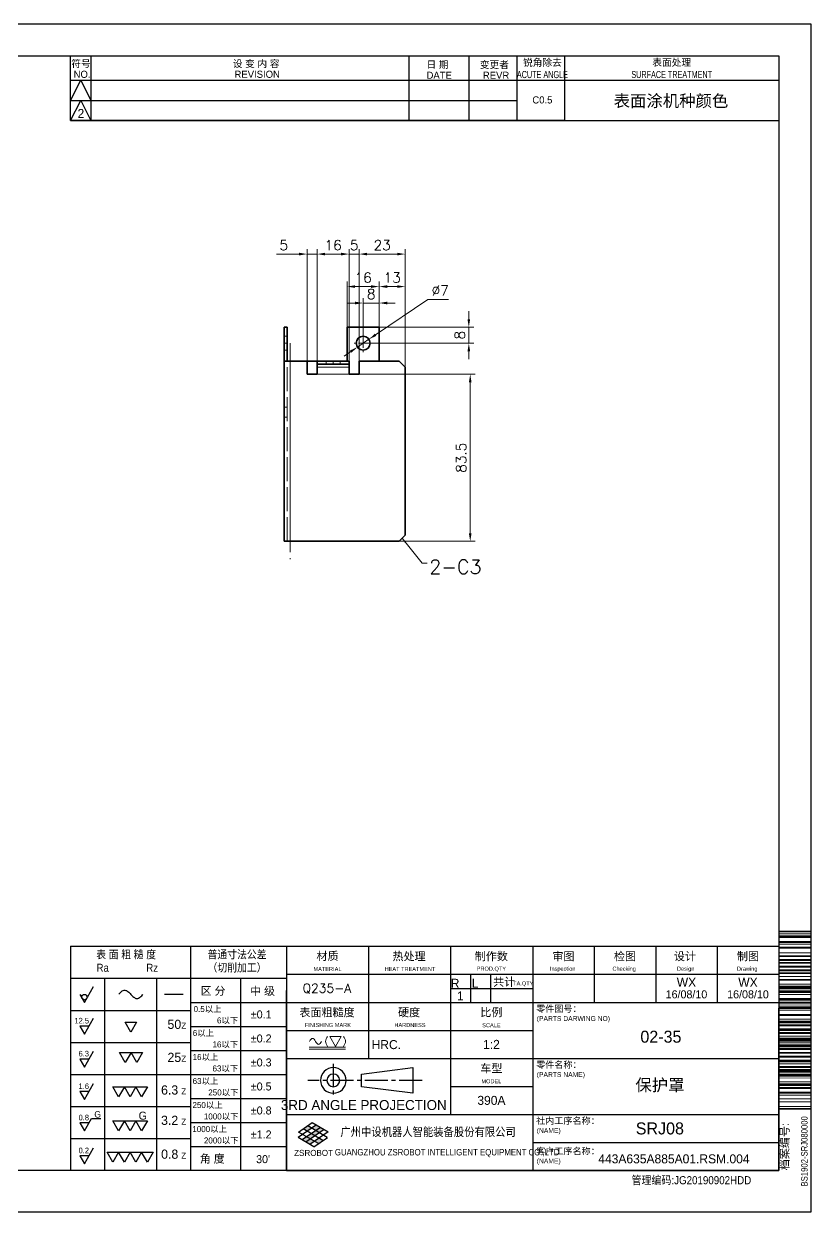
# Model space of a CAD drawing. Extents: x 337 to 133961, y -16604 to 10647.
# Drawn here: x 59377 to 59771, y 3892 to 4486 of the extents above; entities that cross this region are included whole.
import ezdxf
from ezdxf.enums import TextEntityAlignment as Align

# ---------------------------------------------------------------- set-up
doc = ezdxf.new("R2010")
doc.units = 0
for name, pattern in [('CENTER2', [28.575, 19.05, -3.175, 3.175, -3.175]), ('DASHDOT', [18.5, 12, -3, 0.5, -3]), ('DASHED', [15, 12, -3]), ('HIDDEN2', [4.7625, 3.175, -1.5875])]:
    doc.linetypes.add(name, pattern=pattern)
doc.layers.get('0').update_dxf_attribs({"linetype": 'CONTINUOUS'})
doc.layers.get('Defpoints').update_dxf_attribs({"linetype": 'CONTINUOUS'})
for name, color, linetype in [('\\M+1907D\\M+19867', 7, 'CONTINUOUS'), ('A3', 7, 'CONTINUOUS'), ('MARK', 7, 'CONTINUOUS')]:
    doc.layers.add(name, color=color, linetype=linetype)
for name, color, linetype, lineweight in [('DIM', 71, 'CONTINUOUS', 13), ('中心线', 2, 'CENTER2', 13), ('尺寸线', 3, 'CONTINUOUS', 13), ('文字', 3, 'CONTINUOUS', 15), ('虚线', 1, 'HIDDEN2', 13)]:
    doc.layers.add(name, color=color, linetype=linetype, lineweight=lineweight)
doc.styles.add('CH-1', font='FSGB2312.ttf', dxfattribs={"height": 3})
doc.styles.add('MX_NOTE_STANDARD', font='txt.shx', dxfattribs={"bigfont": 'extfont.shx'})
doc.styles.get("Standard").update_dxf_attribs({"font": 'txt.shx', "bigfont": 'bigfont.shx'})
doc.dimstyles.new('副本1', dxfattribs={"dimtxt": 3.5, "dimasz": 2.5, "dimexe": 1.25, "dimexo": 0, "dimgap": 1, "dimtad": 1, "dimdsep": 46, "dimtxsty": 'Standard', "dimcen": 0, "dimclrd": 3, "dimclre": 3, "dimclrt": 1, "dimadec": 1, "dimazin": 2, "dimtfac": 1, "dimtmove": 0, "dimatfit": 3, "dimfxl": 0, "dimtolj": 1, "dimlwd": -1, "dimlwe": -1, "dimarcsym": 0})
doc.dimstyles.new('副本2$0', dxfattribs={"dimscale": 2, "dimtxt": 2.5, "dimasz": 2, "dimexe": 1.25, "dimexo": 0, "dimgap": 1, "dimtad": 1, "dimdsep": 46, "dimtxsty": 'Standard', "dimcen": 0, "dimclrd": 3, "dimclre": 3, "dimclrt": 1, "dimadec": 1, "dimazin": 2, "dimtfac": 1, "dimtmove": 0, "dimatfit": 3, "dimfxl": 0, "dimtolj": 1, "dimlwd": -1, "dimlwe": -1, "dimarcsym": 0})
doc.dimstyles.new('副本2$3', dxfattribs={"dimscale": 2, "dimtxt": 2.5, "dimasz": 2, "dimexe": 1.25, "dimexo": 0, "dimgap": 1, "dimtad": 1, "dimtoh": 1, "dimdsep": 46, "dimtxsty": 'Standard', "dimcen": 0, "dimclrd": 3, "dimclre": 3, "dimclrt": 1, "dimadec": 1, "dimazin": 2, "dimtfac": 1, "dimtmove": 0, "dimatfit": 3, "dimfxl": 0, "dimtolj": 1, "dimlwd": -1, "dimlwe": -1, "dimarcsym": 0})

# ---------------------------------------------------------------- blocks, each defined once
blk = doc.blocks.new('A$C32AF00EF')
for p, q in [((0, 0), (2.89, 5)), ((-1.44, 2.5), (0, 0))]:
    blk.add_line(p, q)
blk.add_circle((0, 1.67), 0.833)
blk = doc.blocks.new('A$C553B2148')
for p, q in [((1.44, 0), (-1.44, 0)), ((-1.44, 0), (0, -2.5)), ((0, -2.5), (2.89, 2.5))]:
    blk.add_line(p, q)
at = {"style": 'MX_NOTE_STANDARD'}
blk.add_attdef('12.5', text='', height=1.75, dxfattribs=at).set_placement((1.44, 0.28), align=Align.BOTTOM_RIGHT)
blk = doc.blocks.new('A$C1377093C')
for p, q in [((0, 0), (-1.44, 2.5)), ((-1.44, 2.5), (1.44, 2.5)), ((1.44, 2.5), (0, 0))]:
    blk.add_line(p, q)
blk = doc.blocks.new('A$C6D2D6B6B')
for p, q in [((0, 0), (-1.44, 2.5)), ((-1.44, 2.5), (1.44, 2.5)), ((1.44, 2.5), (0, 0)), ((1.44, 2.5), (4.33, 2.5)), ((2.89, 0), (1.44, 2.5)), ((4.33, 2.5), (2.89, 0))]:
    blk.add_line(p, q)
blk = doc.blocks.new('A$C62DD302B')
for p, q in [((-2.89, 0), (-4.33, 2.5)), ((-4.33, 2.5), (-1.44, 2.5)), ((-1.44, 2.5), (-2.89, 0)), ((-1.44, 2.5), (1.44, 2.5)), ((0, 0), (-1.44, 2.5)), ((1.44, 2.5), (0, 0)), ((2.89, 0), (1.44, 2.5)), ((1.44, 2.5), (4.33, 2.5)), ((4.33, 2.5), (2.89, 0))]:
    blk.add_line(p, q)
blk = doc.blocks.new('A$C077E39D2')
for p, q in [((-4.33, -2.5), (-5.77, 0)), ((-5.77, 0), (-2.89, 0)), ((-2.89, 0), (-4.33, -2.5)), ((-2.89, 0), (0, 0)), ((-1.44, -2.5), (-2.89, 0)), ((0, 0), (-1.44, -2.5)), ((1.44, -2.5), (0, 0)), ((0, 0), (2.89, 0)), ((2.89, 0), (1.44, -2.5)), ((4.33, -2.5), (2.89, 0)), ((2.89, 0), (5.77, 0)), ((5.77, 0), (4.33, -2.5))]:
    blk.add_line(p, q)
blk = doc.blocks.new('A$C09D43E00')
for p, q in [((0, 0), (1.78, 3.08)), ((1.78, 3.08), (4.07, 3.08)), ((1.15, 2), (-1.15, 2)), ((-1.15, 2), (0, 0))]:
    blk.add_line(p, q)
at = {"style": 'MX_NOTE_STANDARD'}
blk.add_attdef('12.5', text='', height=1.4, dxfattribs=at).set_placement((1.15, 2.22), align=Align.BOTTOM_RIGHT)
at = {"layer": '\\M+1907D\\M+19867', "color": 0, "style": 'CH-1'}
blk.add_text('G', height=1.6, dxfattribs=at).set_placement((2.47, 3.33))
blk = doc.blocks.new('A$C339E5D7D')
for p, q in [((-2.89, 0), (-4.33, 2.5)), ((-4.33, 2.5), (-1.44, 2.5)), ((-1.44, 2.5), (-2.89, 0)), ((-1.44, 2.5), (1.44, 2.5)), ((0, 0), (-1.44, 2.5)), ((1.44, 2.5), (0, 0)), ((2.89, 0), (1.44, 2.5)), ((1.44, 2.5), (4.33, 2.5)), ((4.33, 2.5), (2.89, 0))]:
    blk.add_line(p, q)
at = {"layer": '\\M+1907D\\M+19867', "color": 0, "style": 'CH-1'}
blk.add_text('G', height=2, dxfattribs=at).set_placement((2.13, 2.81))
blk = doc.blocks.new('A$C34C2392C')
at = {"linetype": 'CENTER2', "ltscale": 0.3}
for p, q in [((-5.53, 4.13), (-5.53, -4.13)), ((16.64, 0), (-11.88, 0))]:
    blk.add_line(p, q, dxfattribs=at)
for p, q in [((1.54, 1.6), (14.34, 3.2)), ((14.34, 3.2), (14.34, -3.2)), ((1.54, -1.6), (1.54, 1.6)), ((14.34, -3.2), (1.54, -1.6))]:
    blk.add_line(p, q)
for radius in [3.2, 1.6]:
    blk.add_arc((-5.53, 0), radius, 0, 359.9894)
blk = doc.blocks.new('A$C48AC1843')
h = blk.add_hatch(color=1)
h.paths.add_polyline_path([(-16.35, -17.65), (-15.35, -18.23), (-14.21, -17.45), (-15.23, -16.83)])
h.paths.add_polyline_path([(-14.21, -17.45), (-13.22, -18.04), (-12.06, -17.24), (-13.05, -16.65)])
h.paths.add_polyline_path([(-13.22, -18.04), (-12.27, -18.61), (-11.11, -17.81), (-12.06, -17.24)])
h.paths.add_polyline_path([(-13.22, -18.04), (-14.36, -18.82), (-13.4, -19.39), (-12.27, -18.61)])
h.paths.add_polyline_path([(-14.36, -18.82), (-15.5, -19.6), (-14.53, -20.16), (-13.4, -19.39)])
h.paths.add_polyline_path([(-14.53, -20.16), (-15.5, -19.6), (-16.63, -20.38), (-15.66, -20.94)])
h.paths.add_polyline_path([(-15.66, -20.94), (-14.66, -21.53), (-13.51, -20.74), (-14.53, -20.16)])
h.paths.add_polyline_path([(-13.51, -20.74), (-12.53, -21.29), (-11.43, -20.54), (-12.4, -19.97)])
for p, q in [((-20.5, 28), (102.5, 28)), ((0, 28), (0, 0)), ((20.5, 28), (20.5, -14)), ((41, 28), (41, -28)), ((56.38, 28), (56.38, 14)), ((71.75, 28), (71.75, 14)), ((87.12, 28), (87.12, 14)), ((-20.5, 21), (102.5, 21)), ((25.5, 21), (25.5, 14)), ((30.5, 21), (30.5, 14)), ((-20.5, 17), (-20.5, -28)), ((-20.5, 17), (-20.5, -28)), ((-20.5, -28), (-20.5, 17)), ((-20.5, 17), (-20.5, -28)), ((-20.5, 17), (-20.5, -28)), ((-20.5, 17), (-20.5, -28)), ((-20.5, 17), (-20.5, -28)), ((-20.5, 17), (-20.5, -28)), ((-20.5, 17), (-20.5, -28)), ((-20.5, -28), (-20.5, 17)), ((-20.5, 17), (-20.5, -28)), ((-20.5, 17), (-20.5, -28)), ((-20.5, 17), (-20.5, -28)), ((-20.5, 17), (-20.5, -28)), ((20.5, 17.5), (41, 17.5)), ((-20.5, 14), (102.5, 14)), ((102.5, -28), (102.5, 12.56)), ((-20.5, 7), (41, 7)), ((-20.5, 0), (102.5, 0)), ((20.5, -7), (41, -7)), ((-20.5, -14), (102.5, -14)), ((-13.05, -16.65), (-17.63, -19.8)), ((-17.49, -18.47), (-14.11, -16.02)), ((-12.06, -17.24), (-16.63, -20.38)), ((-11.43, -20.54), (-16.35, -17.65)), ((-11.11, -17.81), (-15.66, -20.94)), ((-10.34, -19.76), (-15.23, -16.83)), ((-14.11, -16.02), (-10.11, -18.4)), ((-13.7, -22.09), (-17.63, -19.8)), ((-12.53, -21.29), (-17.49, -18.47)), ((-10.11, -18.4), (-14.66, -21.53)), ((-13.7, -22.09), (-10.31, -19.78)), ((41, -21), (102.5, -21)), ((102.5, -28), (-74.5, -28)), ((-20.5, -28), (102.5, -28))]:
    blk.add_line(p, q)
at = {"layer": '\\M+1907D\\M+19867', "color": 0, "linetype": 'Continuous'}
for p, q in [((-74.5, 28), (-74.5, -28)), ((-74.5, 28), (-20.5, 28)), ((-44.5, 28), (-44.5, -28)), ((-20.5, 28), (-20.5, -28)), ((-74.5, 20), (-20.5, 20)), ((-66, 20), (-66, -28)), ((-53, 20), (-53, -28)), ((-32, 20), (-32, -28)), ((-51.04, 16.05), (-46.38, 16.05)), ((-20.5, 17), (-20.5, -28)), ((-20.5, 17), (-20.5, -28)), ((-20.5, 17), (-20.5, -28)), ((-74.5, 12), (-44.5, 12)), ((-44.5, 14), (-20.5, 14)), ((-44.5, 8), (-20.5, 8)), ((-74.5, 4), (-44.5, 4)), ((-44.5, 2), (-20.5, 2)), ((-74.5, -4), (-44.5, -4)), ((-44.5, -4), (-20.5, -4)), ((-44.5, -10), (-20.5, -10)), ((-74.5, -12), (-44.5, -12)), ((-44.5, -16), (-20.5, -16)), ((-74.5, -20), (-44.5, -20)), ((-44.5, -22), (-20.5, -22))]:
    blk.add_line(p, q, dxfattribs=at)
at = {"layer": '\\M+1907D\\M+19867', "color": 0, "linetype": 'Continuous', "start_tangent": (0.606347, 0.7952), "end_tangent": (0.584547, 0.81136)}
blk.add_spline([(-62.45, 16.02), (-61.75, 16.71), (-60.9, 17.03), (-60.14, 16.7), (-59.43, 16), (-58.71, 15.29), (-57.94, 14.97), (-57.09, 15.32), (-56.39, 16.04)], degree=3, dxfattribs=at)
at = {"xscale": 0.8000000000001818, "yscale": 0.8000000000001818, "zscale": 0.8000000000001818}
blk.add_blockref('A$C32AF00EF', (-71.03, 13.97), dxfattribs=at)
ref = blk.add_blockref('A$C553B2148', (-71.03, 8.08), dxfattribs=dict(xscale=0.8000000000001818, yscale=0.8000000000001818, zscale=0.8000000000001818))
ref.add_attrib('12.5', '12.5', dxfattribs={"height": 1.4, "style": 'CH-1'}).set_placement((-69.88, 8.3), align=Align.BOTTOM_RIGHT)
for name, p in [('A$C1377093C', (-59.43, 6.54)), ('A$C6D2D6B6B', (-60.82, -1.06)), ('A$C62DD302B', (-59.61, -9.63)), ('A$C077E39D2', (-59.61, -23.46))]:
    blk.add_blockref(name, p)
ref = blk.add_blockref('A$C553B2148', (-71.03, -0.17), dxfattribs=dict(xscale=0.8000000000001818, yscale=0.8000000000001818, zscale=0.8000000000001818))
ref.add_attrib('12.5', '6.3', dxfattribs={"height": 1.4, "style": 'CH-1'}).set_placement((-69.88, 0.06), align=Align.BOTTOM_RIGHT)
at = {"lineweight": 35}
for name, p in [('A$C34C2392C', (-3.29, -5.51)), ('A$C339E5D7D', (-59.61, -18.13))]:
    blk.add_blockref(name, p, dxfattribs=at)
ref = blk.add_blockref('A$C553B2148', (-71.03, -8.32), dxfattribs=dict(xscale=0.8000000000001818, yscale=0.8000000000001818, zscale=0.8000000000001818))
ref.add_attrib('12.5', '1.6', dxfattribs={"height": 1.4, "style": 'CH-1'}).set_placement((-69.88, -8.09), align=Align.BOTTOM_RIGHT)
ref = blk.add_blockref('A$C09D43E00', (-71.03, -18.13), dxfattribs=at)
ref.add_attrib('12.5', '0.8', dxfattribs={"height": 1.4, "style": 'CH-1'}).set_placement((-69.88, -15.91), align=Align.BOTTOM_RIGHT)
ref = blk.add_blockref('A$C553B2148', (-71.03, -24.36), dxfattribs=dict(xscale=0.8000000000001818, yscale=0.8000000000001818, zscale=0.8000000000001818))
ref.add_attrib('12.5', '0.2', dxfattribs={"height": 1.4, "style": 'CH-1'}).set_placement((-69.88, -24.14), align=Align.BOTTOM_RIGHT)
at = {"style": 'CH-1', "width": 0.9}
for s, p in [('表 面 粗 糙 度', (-60.6, 26.03)), ('普通寸法公差', (-32.89, 26.03)), ('（切削加工）', (-32.89, 22.74)), ('Ra              Rz', (-60.31, 22.63))]:
    blk.add_text(s, height=2, dxfattribs=at).set_placement(p, align=Align.MIDDLE)
at = {"style": 'CH-1'}
blk.add_text('材质', height=2.028, dxfattribs=at).set_placement((-13.03, 24.56))
at = {"lineweight": 35, "style": 'CH-1'}
for s, height, p in [('热处理', 2.028, (10.11, 25.57)), ('HEAT TREATMENT', 1.0138, (10.33, 22.33)), ('表面粗糙度', 2.028, (-10.39, 11.57)), ('硬度', 2.028, (10.11, 11.57)), ('FINISHING MARK', 1.0138, (-10.17, 8.33)), ('HARDNESS', 1.014, (10.33, 8.33)), ('HRC.', 2.25, (4.42, 3.44, -250.08))]:
    blk.add_text(s, height=height, dxfattribs=at).set_placement(p, align=Align.MIDDLE)
at = {"style": 'CH-1'}
for s, height, p in [('制作数', 2.028, (30.67, 25.57)), ('审图', 2.028, (48.69, 25.57)), ('检图', 2.028, (64.06, 25.57)), ('设计 ', 2.028, (79.44, 25.57)), ('制图', 2.028, (94.81, 25.57)), ('MATERIAL', 1.014, (-10.28, 22.33)), ('PROD.QTY', 1.014, (30.68, 22.28)), ('Inspection ', 1.0138, (48.69, 22.28)), ('Checking ', 1.014, (64.06, 22.28)), ('Design ', 1.014, (79.44, 22.28)), ('Drawing ', 1.014, (94.81, 22.28)), ('R', 2.25, (21.62, 18.76)), ('L', 2.25, (26.62, 18.76)), ('共计', 2.028, (33.88, 19.17)), ('TA.QTY', 1.014, (38.65, 18.61)), ('比例', 2.028, (30.67, 11.57)), ('SCALE', 1.014, (30.68, 8.28)), ('车型', 2.028, (30.67, -2.43)), ('MODEL', 1.014, (30.68, -5.72)), ('3RD ANGLE PROJECTION', 2.5, (-1.2, -11.66))]:
    blk.add_text(s, height=height, dxfattribs=at).set_placement(p, align=Align.MIDDLE)
at = {"lineweight": 35, "style": 'CH-1'}
for s, height, p in [('零件图号：', 1.622, (41.87, 11.59)), ('(PARTS DARWING NO)', 1.2169, (42.03, 9.34)), ('零件名称：', 1.622, (41.87, -2.41)), ('(PARTS NAME)', 1.2169, (42.03, -4.66)), ('社内工序名称：', 1.622, (41.87, -16.41)), ('(NAME)', 1.217, (42.03, -18.66)), ('客户工序名称：', 1.622, (41.87, -24)), ('(NAME)', 1.217, (42.03, -26.26))]:
    blk.add_text(s, height=height, dxfattribs=at).set_placement(p)
at = {"color": 1, "style": 'CH-1'}
blk.add_text('ZSROBOT', height=1.5, dxfattribs=at).set_placement((-13.75, -23.62), align=Align.MIDDLE)
at = {"layer": '\\M+1907D\\M+19867', "color": 0, "style": 'CH-1'}
for s, height, p in [('区 分', 2, (-38.88, 16.89)), ('中 级', 2, (-26.5, 16.89)), ('0.5以上', 1.5, (-40.25, 12.35)), ('6以下', 1.5, (-35.24, 9.48)), ('6以上', 1.5, (-41.29, 6.35)), ('16以下', 1.5, (-35.8, 3.48)), ('16以上', 1.5, (-40.77, 0.35)), ('63以下', 1.5, (-35.8, -2.52)), ('63以上', 1.5, (-40.77, -5.65)), ('250以下', 1.5, (-36.3, -8.52)), ('250以上', 1.5, (-40.25, -11.65)), ('1000以下', 1.5, (-36.85, -14.52)), ('1000以上', 1.5, (-39.73, -17.65)), ('2000以下', 1.5, (-36.83, -20.52)), ('角 度', 2, (-39.08, -25.02))]:
    blk.add_text(s, height=height, dxfattribs=at).set_placement(p, align=Align.MIDDLE)
for s, height, p in [('%%P0.1', 2, (-29.44, 9.98)), ('50', 2.3, (-50.26, 7.35)), ('Z', 1.5, (-46.82, 7.38)), ('%%P0.2', 2, (-29.44, 3.98)), ('25', 2.3, (-50.26, -0.9)), ('Z', 1.5, (-46.82, -0.86)), ('%%P0.3', 2, (-29.44, -2.02)), ('6.3', 2.3, (-51.87, -9.05)), ('Z', 1.5, (-46.82, -9.01)), ('%%P0.5', 2, (-29.44, -8.02)), ('3.2', 2.3, (-51.87, -16.63)), ('%%P0.8', 2, (-29.44, -14.02)), ('Z', 1.5, (-46.82, -16.59)), ('%%P1.2', 2, (-29.44, -20.02)), ('0.8', 2.3, (-51.85, -25.09)), ('Z', 1.5, (-46.82, -25.05)), ("30'", 2, (-28.12, -26.19))]:
    blk.add_text(s, height=height, dxfattribs=at).set_placement(p)
at = {"layer": 'MARK', "style": 'CH-1', "width": 0.9}
for s, height, p in [('广州中设机器人智能装备股份有限公司', 2.1, (-7.05, -19.43)), ('GUANGZHOU ZSROBOT INTELLIGENT EQUIPMENT CO.,LTD', 1.62, (-8.44, -24.26))]:
    blk.add_text(s, height=height, dxfattribs=at).set_placement(p)
blk = doc.blocks.new('A$C2CD672AE')
for p, q in [((-218.5, -289), (-218.5, 8)), ((-218.5, 8), (201.5, 8)), ((201.5, 8), (201.5, -289)), ((-193.5, 0), (193.5, 0)), ((-193.5, -278.55), (-193.5, 0)), ((16.5, -16.21), (16.5, 0)), ((21.57, 0), (21.57, -16.21)), ((69.95, 0), (181.5, 0)), ((69.95, 0), (181.5, 0)), ((69.95, 0), (181.5, 0)), ((69.95, 0), (181.5, 0)), ((193.5, 0), (193.5, -278.55)), ((101.05, 0), (101.05, -16.21)), ((101.05, 0), (101.05, -16.21)), ((101.05, 0), (101.05, -16.21)), ((101.05, 0), (101.05, -16.21)), ((101.05, 0), (101.05, -16.21)), ((116.05, 0), (116.05, -16.21)), ((116.05, 0), (116.05, -16.21)), ((116.05, 0), (116.05, -16.21)), ((116.05, 0), (116.05, -16.21)), ((116.05, 0), (116.05, -16.21)), ((128.05, 0), (128.05, -16.21)), ((128.05, 0), (128.05, -16.21)), ((128.05, 0), (128.05, -16.21)), ((128.05, 0), (128.05, -16.21)), ((128.05, 0), (128.05, -16.21)), ((140.05, -16.21), (140.05, 0)), ((16.5, -11.14), (19.04, -6.07)), ((16.5, -6.07), (128.05, -6.07)), ((16.5, -6.07), (128.05, -6.07)), ((16.5, -6.07), (128.05, -6.07)), ((16.5, -6.07), (128.05, -6.07)), ((19.04, -6.07), (21.57, -11.14)), ((128.05, -6.07), (140.05, -6.07)), ((128.05, -6.07), (140.05, -6.07)), ((128.05, -6.07), (140.05, -6.07)), ((128.05, -6.07), (193.5, -6.07)), ((16.5, -16.21), (19.04, -11.14)), ((16.5, -11.14), (128.05, -11.14)), ((16.5, -11.14), (128.05, -11.14)), ((16.5, -11.14), (128.05, -11.14)), ((16.5, -11.14), (128.05, -11.14)), ((19.04, -11.14), (21.57, -16.21)), ((16.5, -16.21), (140.05, -16.21)), ((140.05, -16.21), (16.5, -16.21)), ((16.5, -16.21), (140.05, -16.21)), ((16.5, -16.21), (193.5, -16.21)), ((193.5, -278.55), (-193.5, -278.55)), ((201.5, -289), (-218.5, -289))]:
    blk.add_line(p, q)
at = {"style": 'CH-1'}
for s, p in [('符号', (19.12, -1.91)), ('设 变 内 容', (62.89, -1.91)), ('日 期', (108.22, -2.16)), ('变更者', (122.43, -2.16)), ('锐角除去', (134.43, -1.63)), ('表面处理', (166.75, -1.61)), ('NO.', (19.39, -4.62)), ('REVISION', (63.16, -4.62)), ('DATE', (108.64, -4.87)), ('REVR', (122.85, -4.87)), ('C0.5', (134.43, -11.03))]:
    blk.add_text(s, height=1.775, dxfattribs=at).set_placement(p, align=Align.MIDDLE)
at = {"style": 'CH-1', "width": 0.7}
for s, p in [('ACUTE ANGLE', (134.43, -4.69)), ('SURFACE TREATMENT', (166.75, -4.68))]:
    blk.add_text(s, height=1.7746, dxfattribs=at).set_placement(p, align=Align.MIDDLE)
blk = doc.blocks.new('车型')
at = {"layer": '文字', "color": 1, "linetype": 'Continuous', "style": 'CH-1'}
blk.add_text('390A', height=2.25, dxfattribs=at).set_placement((-10.31, -3.5, -250.08), align=Align.MIDDLE)
blk = doc.blocks.new('工序名称')
at = {"layer": '文字', "color": 1, "linetype": 'Continuous', "style": 'CH-1'}
blk.add_text('443A635A885A01.RSM.004', height=2.25, dxfattribs=at).set_placement((-29.69, -6.35, -250.08), align=Align.MIDDLE)
blk = doc.blocks.new('制图人员')
at = {"layer": '文字', "color": 1, "linetype": 'Continuous', "style": 'CH-1'}
blk.add_text('WX', height=2.25, dxfattribs=at).set_placement((-7.69, -1.99), align=Align.MIDDLE)
blk = doc.blocks.new('制图日期')
at = {"layer": '文字', "color": 1, "linetype": 'Continuous', "style": 'CH-1'}
blk.add_text('16/08/10', height=2, dxfattribs=at).set_placement((-7.69, 2.04), align=Align.MIDDLE)
blk = doc.blocks.new('设计人员')
at = {"layer": '文字', "color": 1, "linetype": 'Continuous', "style": 'CH-1'}
blk.add_text('WX', height=2.25, dxfattribs=at).set_placement((-7.69, -1.99), align=Align.MIDDLE)
blk = doc.blocks.new('设计日期')
at = {"layer": '文字', "color": 1, "linetype": 'Continuous', "style": 'CH-1'}
blk.add_text('16/08/10', height=2, dxfattribs=at).set_placement((-7.69, 2.04), align=Align.MIDDLE)
blk = doc.blocks.new('管理编码')
at = {"color": 1, "style": 'CH-1', "width": 0.9}
blk.add_text('管理编码:JG20190902HDD', height=2.0282, dxfattribs=at).set_placement((-21.83, -2.38), align=Align.MIDDLE)
blk = doc.blocks.new('社内工序名称')
at = {"layer": '文字', "color": 1, "linetype": 'Continuous', "style": 'CH-1'}
blk.add_text('SRJ08', height=3, dxfattribs=at).set_placement((0.64, 0, -250.08), align=Align.MIDDLE)
blk = doc.blocks.new('*U235')
at = {"layer": 'A3', "color": 0, "const_width": 0.296}
for points in [[(2.15, 0), (2.15, 10)], [(2.44, 0), (2.44, 10)], [(3.04, 0), (3.04, 10)], [(4.52, 0), (4.52, 10)], [(5.41, 0), (5.41, 10)], [(6.59, 0), (6.59, 10)], [(7.19, 0), (7.19, 10)], [(7.48, 0), (7.48, 10)], [(8.67, 0), (8.67, 10)], [(8.96, 0), (8.96, 10)], [(9.56, 0), (9.56, 10)], [(9.85, 0), (9.85, 10)], [(10.15, 0), (10.15, 10)], [(10.74, 0), (10.74, 10)], [(11.93, 0), (11.93, 10)], [(12.52, 0), (12.52, 10)], [(12.81, 0), (12.81, 10)], [(13.11, 0), (13.11, 10)], [(13.7, 0), (13.7, 10)], [(14, 0), (14, 10)], [(14.3, 0), (14.3, 10)], [(14.59, 0), (14.59, 10)], [(15.19, 0), (15.19, 10)], [(15.48, 0), (15.48, 10)], [(16.37, 0), (16.37, 10)], [(16.96, 0), (16.96, 10)], [(17.26, 0), (17.26, 10)], [(17.56, 0), (17.56, 10)], [(18.44, 0), (18.44, 10)], [(18.74, 0), (18.74, 10)], [(19.63, 0), (19.63, 10)], [(19.93, 0), (19.93, 10)], [(20.81, 0), (20.81, 10)], [(21.11, 0), (21.11, 10)], [(21.7, 0), (21.7, 10)], [(22, 0), (22, 10)], [(22.3, 0), (22.3, 10)], [(22.89, 0), (22.89, 10)], [(23.48, 0), (23.48, 10)], [(23.78, 0), (23.78, 10)], [(24.07, 0), (24.07, 10)], [(24.37, 0), (24.37, 10)], [(24.96, 0), (24.96, 10)], [(25.85, 0), (25.85, 10)], [(26.15, 0), (26.15, 10)], [(26.74, 0), (26.74, 10)], [(27.04, 0), (27.04, 10)], [(27.33, 0), (27.33, 10)], [(28.22, 0), (28.22, 10)], [(28.52, 0), (28.52, 10)], [(29.11, 0), (29.11, 10)], [(29.41, 0), (29.41, 10)], [(29.7, 0), (29.7, 10)], [(30.3, 0), (30.3, 10)], [(31.48, 0), (31.48, 10)], [(31.78, 0), (31.78, 10)], [(32.96, 0), (32.96, 10)], [(33.56, 0), (33.56, 10)], [(33.85, 0), (33.85, 10)], [(34.15, 0), (34.15, 10)], [(34.74, 0), (34.74, 10)], [(35.33, 0), (35.33, 10)], [(35.63, 0), (35.63, 10)], [(36.22, 0), (36.22, 10)], [(36.52, 0), (36.52, 10)], [(36.81, 0), (36.81, 10)], [(38, 0), (38, 10)], [(38.59, 0), (38.59, 10)], [(38.89, 0), (38.89, 10)], [(39.19, 0), (39.19, 10)], [(39.78, 0), (39.78, 10)], [(40.07, 0), (40.07, 10)], [(40.37, 0), (40.37, 10)], [(40.67, 0), (40.67, 10)], [(41.26, 0), (41.26, 10)], [(42.44, 0), (42.44, 10)], [(42.74, 0), (42.74, 10)], [(43.63, 0), (43.63, 10)], [(44.52, 0), (44.52, 10)], [(44.81, 0), (44.81, 10)], [(45.41, 0), (45.41, 10)], [(45.7, 0), (45.7, 10)], [(46.59, 0), (46.59, 10)], [(46.89, 0), (46.89, 10)], [(47.78, 0), (47.78, 10)], [(48.07, 0), (48.07, 10)], [(48.67, 0), (48.67, 10)], [(48.96, 0), (48.96, 10)], [(49.85, 0), (49.85, 10)], [(50.15, 0), (50.15, 10)], [(51.04, 0), (51.04, 10)], [(52.52, 0), (52.52, 10)], [(52.81, 0), (52.81, 10)], [(53.7, 0), (53.7, 10)], [(54.3, 0), (54.3, 10)], [(54.59, 0), (54.59, 10)], [(55.78, 0), (55.78, 10)], [(56.07, 0), (56.07, 10)], [(56.37, 0), (56.37, 10)], [(56.96, 0), (56.96, 10)], [(57.56, 0), (57.56, 10)], [(57.85, 0), (57.85, 10)]]:
    blk.add_lwpolyline(points, dxfattribs=at)
at = {"layer": 'A3', "color": 0, "style": 'CH-1', "width": 0.9}
blk.add_text('BS1902-SRJ080000', height=2, dxfattribs=at).set_placement((0, 2), align=Align.MIDDLE_RIGHT)
blk = doc.blocks.new('FINISH_01')
at = {"layer": 'DIM'}
for p, q in [((-15.91, -6.29), (-13.03, -6.29)), ((-14.47, -8.79), (-15.91, -6.29)), ((-13.03, -6.29), (-14.47, -8.79)), ((-21.03, -9), (-11.97, -9)), ((-21.03, -9.5), (-11.97, -9.5))]:
    blk.add_line(p, q, dxfattribs=at)
for points in [[(-20.97, -7.54), (-20.22, -6.79), (-19.47, -7.54), (-18.72, -8.29), (-17.97, -7.54)], [(-16.47, -6.29), (-16.97, -7.54), (-16.47, -8.79)], [(-12.47, -6.29), (-11.97, -7.54), (-12.47, -8.79)]]:
    blk.add_spline(points, degree=3, dxfattribs=at)
blk = doc.blocks.new('*D262')
at = {"layer": 'Defpoints', "color": 0, "transparency": 16777216}
for p in [(59545.1, 4370.38), (59545.1, 4316.85), (59568.1, 4313.85)]:
    blk.add_point(p, dxfattribs=at)
at = {"layer": 'DIM', "color": 3, "transparency": 16777216}
for p, q in [((59545.1, 4316.85), (59545.1, 4372.88)), ((59568.1, 4313.85), (59568.1, 4372.88)), ((59564.1, 4370.38), (59549.1, 4370.38))]:
    blk.add_line(p, q, dxfattribs=at)
for points in [[(59549.1, 4371.05), (59549.1, 4369.72), (59545.1, 4370.38)], [(59564.1, 4371.05), (59564.1, 4369.72), (59568.1, 4370.38)]]:
    blk.add_solid(points, dxfattribs=at)
at = {"layer": 'DIM', "color": 1, "transparency": 16777216, "insert": (59556.6, 4374.88), "char_height": 5, "attachment_point": 5}
blk.add_mtext('\\A1;23', dxfattribs=at)
blk = doc.blocks.new('*D263')
at = {"layer": 'Defpoints', "color": 0, "transparency": 16777216}
for p in [(59545.1, 4370.38), (59540.1, 4316.85), (59545.1, 4316.85)]:
    blk.add_point(p, dxfattribs=at)
at = {"layer": 'DIM', "color": 3, "transparency": 16777216}
for p, q in [((59540.1, 4316.85), (59540.1, 4372.88)), ((59545.1, 4316.85), (59545.1, 4372.88)), ((59536.1, 4370.38), (59532.1, 4370.38)), ((59540.1, 4370.38), (59545.1, 4370.38)), ((59549.1, 4370.38), (59553.1, 4370.38))]:
    blk.add_line(p, q, dxfattribs=at)
for points in [[(59536.1, 4371.05), (59536.1, 4369.72), (59540.1, 4370.38)], [(59549.1, 4371.05), (59549.1, 4369.72), (59545.1, 4370.38)]]:
    blk.add_solid(points, dxfattribs=at)
at = {"layer": 'DIM', "color": 1, "transparency": 16777216, "insert": (59542.6, 4374.88), "char_height": 5, "attachment_point": 5}
blk.add_mtext('\\A1;5', dxfattribs=at)
blk = doc.blocks.new('*D264')
at = {"layer": 'Defpoints', "color": 0, "transparency": 16777216}
for p in [(59524.1, 4370.38), (59524.1, 4316.85), (59540.1, 4316.85)]:
    blk.add_point(p, dxfattribs=at)
at = {"layer": 'DIM', "color": 3, "transparency": 16777216}
for p, q in [((59524.1, 4316.85), (59524.1, 4372.88)), ((59540.1, 4316.85), (59540.1, 4372.88)), ((59536.1, 4370.38), (59528.1, 4370.38))]:
    blk.add_line(p, q, dxfattribs=at)
for points in [[(59528.1, 4371.05), (59528.1, 4369.72), (59524.1, 4370.38)], [(59536.1, 4371.05), (59536.1, 4369.72), (59540.1, 4370.38)]]:
    blk.add_solid(points, dxfattribs=at)
at = {"layer": 'DIM', "color": 1, "transparency": 16777216, "insert": (59532.1, 4374.88), "char_height": 5, "attachment_point": 5}
blk.add_mtext('\\A1;16', dxfattribs=at)
blk = doc.blocks.new('*D265')
at = {"layer": 'Defpoints', "color": 0, "transparency": 16777216}
for p in [(59519.1, 4370.38), (59519.1, 4316.85), (59524.1, 4316.85)]:
    blk.add_point(p, dxfattribs=at)
at = {"layer": 'DIM', "color": 3, "transparency": 16777216}
for p, q in [((59519.1, 4316.85), (59519.1, 4372.88)), ((59524.1, 4316.85), (59524.1, 4372.88)), ((59515.1, 4370.38), (59503.77, 4370.38)), ((59524.1, 4370.38), (59519.1, 4370.38)), ((59528.1, 4370.38), (59532.1, 4370.38))]:
    blk.add_line(p, q, dxfattribs=at)
for points in [[(59515.1, 4371.05), (59515.1, 4369.72), (59519.1, 4370.38)], [(59528.1, 4371.05), (59528.1, 4369.72), (59524.1, 4370.38)]]:
    blk.add_solid(points, dxfattribs=at)
at = {"layer": 'DIM', "color": 1, "transparency": 16777216, "insert": (59507.43, 4374.88), "char_height": 5, "attachment_point": 5}
blk.add_mtext('\\A1;5', dxfattribs=at)
blk = doc.blocks.new('*D266')
at = {"layer": 'Defpoints', "color": 0, "transparency": 16777216}
for p in [(59524.1, 4310.35), (59600.62, 4310.35), (59565.1, 4226.85)]:
    blk.add_point(p, dxfattribs=at)
at = {"layer": 'DIM', "color": 3, "transparency": 16777216}
for p, q in [((59524.1, 4310.35), (59603.12, 4310.35)), ((59600.62, 4230.85), (59600.62, 4306.35)), ((59565.1, 4226.85), (59603.12, 4226.85))]:
    blk.add_line(p, q, dxfattribs=at)
for points in [[(59599.95, 4306.35), (59601.28, 4306.35), (59600.62, 4310.35)], [(59599.95, 4230.85), (59601.28, 4230.85), (59600.62, 4226.85)]]:
    blk.add_solid(points, dxfattribs=at)
at = {"layer": 'DIM', "color": 1, "transparency": 16777216, "insert": (59596.12, 4268.6), "char_height": 5, "attachment_point": 5, "rotation": 90}
blk.add_mtext('\\A1;83.5', dxfattribs=at)
blk = doc.blocks.new('*D267')
at = {"layer": 'Defpoints', "color": 0, "transparency": 16777216}
for p in [(59555.1, 4354.15), (59555.1, 4333.85), (59568.1, 4313.85)]:
    blk.add_point(p, dxfattribs=at)
at = {"layer": 'DIM', "color": 3, "transparency": 16777216}
for p, q in [((59555.1, 4333.85), (59555.1, 4356.65)), ((59564.1, 4354.15), (59559.1, 4354.15)), ((59568.1, 4313.85), (59568.1, 4356.65))]:
    blk.add_line(p, q, dxfattribs=at)
for points in [[(59559.1, 4354.82), (59559.1, 4353.48), (59555.1, 4354.15)], [(59564.1, 4354.82), (59564.1, 4353.48), (59568.1, 4354.15)]]:
    blk.add_solid(points, dxfattribs=at)
at = {"layer": 'DIM', "color": 1, "transparency": 16777216, "insert": (59561.6, 4358.65), "char_height": 5, "attachment_point": 5}
blk.add_mtext('\\A1;13', dxfattribs=at)
blk = doc.blocks.new('*D268')
at = {"layer": 'Defpoints', "color": 0, "transparency": 16777216}
for p in [(59539.1, 4354.15), (59539.1, 4333.85), (59555.1, 4333.85)]:
    blk.add_point(p, dxfattribs=at)
at = {"layer": 'DIM', "color": 3, "transparency": 16777216}
for p, q in [((59539.1, 4333.85), (59539.1, 4356.65)), ((59551.1, 4354.15), (59543.1, 4354.15)), ((59555.1, 4333.85), (59555.1, 4356.65))]:
    blk.add_line(p, q, dxfattribs=at)
for points in [[(59543.1, 4354.82), (59543.1, 4353.48), (59539.1, 4354.15)], [(59551.1, 4354.82), (59551.1, 4353.48), (59555.1, 4354.15)]]:
    blk.add_solid(points, dxfattribs=at)
at = {"layer": 'DIM', "color": 1, "transparency": 16777216, "insert": (59547.1, 4358.65), "char_height": 5, "attachment_point": 5}
blk.add_mtext('\\A1;16', dxfattribs=at)
blk = doc.blocks.new('*D269')
at = {"layer": 'Defpoints', "color": 0, "transparency": 16777216}
for p in [(59547.1, 4345.92), (59555.1, 4333.85), (59547.1, 4325.85)]:
    blk.add_point(p, dxfattribs=at)
at = {"layer": 'DIM', "color": 3, "transparency": 16777216}
for p, q in [((59547.1, 4325.85), (59547.1, 4348.42)), ((59555.1, 4333.85), (59555.1, 4348.42)), ((59543.1, 4345.92), (59539.1, 4345.92)), ((59555.1, 4345.92), (59547.1, 4345.92)), ((59559.1, 4345.92), (59563.1, 4345.92))]:
    blk.add_line(p, q, dxfattribs=at)
for points in [[(59543.1, 4346.59), (59543.1, 4345.25), (59547.1, 4345.92)], [(59559.1, 4346.59), (59559.1, 4345.25), (59555.1, 4345.92)]]:
    blk.add_solid(points, dxfattribs=at)
at = {"layer": 'DIM', "color": 1, "transparency": 16777216, "insert": (59551.1, 4350.42), "char_height": 5, "attachment_point": 5}
blk.add_mtext('\\A1;8', dxfattribs=at)
blk = doc.blocks.new('*D270')
at = {"layer": 'Defpoints', "color": 0, "transparency": 16777216}
for p in [(59555.1, 4333.85), (59547.1, 4325.85), (59599.92, 4325.85)]:
    blk.add_point(p, dxfattribs=at)
at = {"layer": 'DIM', "color": 3, "transparency": 16777216}
for p, q in [((59599.92, 4337.85), (59599.92, 4341.85)), ((59555.1, 4333.85), (59602.42, 4333.85)), ((59599.92, 4333.85), (59599.92, 4325.85)), ((59547.1, 4325.85), (59602.42, 4325.85)), ((59599.92, 4321.85), (59599.92, 4317.85))]:
    blk.add_line(p, q, dxfattribs=at)
for points in [[(59599.25, 4337.85), (59600.58, 4337.85), (59599.92, 4333.85)], [(59599.25, 4321.85), (59600.58, 4321.85), (59599.92, 4325.85)]]:
    blk.add_solid(points, dxfattribs=at)
at = {"layer": 'DIM', "color": 1, "transparency": 16777216, "insert": (59595.42, 4329.85), "char_height": 5, "attachment_point": 5, "rotation": 90}
blk.add_mtext('\\A1;8', dxfattribs=at)
blk = doc.blocks.new('*D271')
at = {"layer": 'Defpoints', "color": 0, "transparency": 16777216}
for p in [(59550, 4327.81), (59544.2, 4323.89)]:
    blk.add_point(p, dxfattribs=at)
at = {"layer": 'DIM', "color": 3, "transparency": 16777216}
for p, q in [((59579.44, 4347.77), (59553.31, 4330.06)), ((59589.77, 4347.77), (59579.44, 4347.77)), ((59544.2, 4323.89), (59550, 4327.81)), ((59540.89, 4321.64), (59537.58, 4319.4))]:
    blk.add_line(p, q, dxfattribs=at)
for points in [[(59552.93, 4330.61), (59553.68, 4329.51), (59550, 4327.81)], [(59540.52, 4322.19), (59541.27, 4321.09), (59544.2, 4323.89)]]:
    blk.add_solid(points, dxfattribs=at)
at = {"layer": 'DIM', "color": 1, "transparency": 16777216, "insert": (59585.61, 4352.27), "char_height": 5, "attachment_point": 5}
blk.add_mtext('\\A1;∅7', dxfattribs=at)

msp = doc.modelspace()

# ---------------------------------------------------------------- linework, layer by layer
at = {"color": 7, "lineweight": 35, "ltscale": 0.425}
for p, q in [((59507.601, 4316.849), (59507.601, 4333.849)), ((59509.101, 4316.849), (59509.101, 4333.849)), ((59539.101, 4316.849), (59539.101, 4333.849)), ((59555.101, 4333.849), (59555.101, 4316.849))]:
    msp.add_line(p, q, dxfattribs=at)
at = {"color": 7, "lineweight": 35, "ltscale": 0.0375}
for p, q in [((59507.601, 4333.849), (59509.101, 4333.849)), ((59524.101, 4316.849), (59524.101, 4315.349)), ((59524.101, 4313.849), (59524.101, 4315.349)), ((59540.101, 4316.849), (59540.101, 4315.349)), ((59540.101, 4315.349), (59540.101, 4313.849))]:
    msp.add_line(p, q, dxfattribs=at)
at = {"color": 7, "lineweight": 35, "ltscale": 0.4}
for p, q in [((59539.101, 4333.849), (59555.101, 4333.849)), ((59524.101, 4316.849), (59540.101, 4316.849)), ((59524.101, 4315.349), (59540.101, 4315.349))]:
    msp.add_line(p, q, dxfattribs=at)
at = {"color": 7, "lineweight": 35}
for p, q in [((59507.601, 4226.849), (59507.601, 4316.849)), ((59568.101, 4229.849), (59568.101, 4313.849)), ((59510.601, 4226.849), (59565.101, 4226.849))]:
    msp.add_line(p, q, dxfattribs=at)
at = {"color": 7, "lineweight": 35, "ltscale": 0.075}
for p, q in [((59510.601, 4316.849), (59507.601, 4316.849)), ((59510.601, 4226.849), (59507.601, 4226.849))]:
    msp.add_line(p, q, dxfattribs=at)
at = {"color": 7, "lineweight": 35, "ltscale": 0.2125}
msp.add_line((59510.601, 4316.849), (59519.101, 4316.849), dxfattribs=at)
at = {"color": 7, "lineweight": 13}
msp.add_line((59510.601, 4226.849), (59510.601, 4316.849), dxfattribs=at)
at = {"color": 7, "lineweight": 35, "ltscale": 0.125}
for p, q in [((59524.101, 4316.849), (59519.101, 4316.849)), ((59519.101, 4310.349), (59524.101, 4310.349)), ((59540.101, 4310.349), (59545.101, 4310.349))]:
    msp.add_line(p, q, dxfattribs=at)
at = {"color": 7, "lineweight": 35, "ltscale": 0.1625}
for p, q in [((59519.101, 4316.849), (59519.101, 4310.349)), ((59545.101, 4316.849), (59545.101, 4310.349))]:
    msp.add_line(p, q, dxfattribs=at)
at = {"color": 7, "lineweight": 35, "ltscale": 0.0875}
for p, q in [((59524.101, 4313.849), (59524.101, 4310.349)), ((59540.101, 4310.349), (59540.101, 4313.849))]:
    msp.add_line(p, q, dxfattribs=at)
at = {"color": 7, "lineweight": 13, "ltscale": 0.4}
msp.add_line((59540.101, 4313.849), (59524.101, 4313.849), dxfattribs=at)
at = {"color": 7, "lineweight": 35, "ltscale": 0.25}
for p, q in [((59545.101, 4316.849), (59555.101, 4316.849)), ((59555.101, 4316.849), (59565.101, 4316.849))]:
    msp.add_line(p, q, dxfattribs=at)
at = {"color": 7, "lineweight": 35, "ltscale": 0.106066}
for p, q in [((59568.101, 4313.849), (59565.101, 4316.849)), ((59565.101, 4226.849), (59568.101, 4229.849))]:
    msp.add_line(p, q, dxfattribs=at)
at = {"color": 7, "lineweight": 35}
msp.add_circle((59547.101, 4325.849), 3.5, dxfattribs=at)
at = {"layer": 'A3'}
msp.add_lwpolyline([(58930.827, 4485.503), (59770.827, 4485.503), (59770.827, 3891.503), (58930.827, 3891.503)], close=True, dxfattribs=at)
at = {"layer": '中心线', "linetype": 'DASHDOT', "lineweight": 13, "ltscale": 0.227499}
msp.add_line((59547.101, 4330.399), (59547.101, 4321.299), dxfattribs=at)
at = {"layer": '中心线', "linetype": 'DASHDOT', "lineweight": 13, "ltscale": 0.045}
for p, q in [((59507.451, 4325.849), (59509.251, 4325.849)), ((59507.451, 4288.849), (59509.251, 4288.849))]:
    msp.add_line(p, q, dxfattribs=at)
at = {"layer": '中心线', "linetype": 'DASHDOT', "lineweight": 13}
msp.add_line((59510.601, 4325.849), (59510.601, 4217.849), dxfattribs=at)
at = {"layer": '中心线', "linetype": 'DASHDOT', "lineweight": 13, "ltscale": 0.227501}
msp.add_line((59551.651, 4325.849), (59542.551, 4325.849), dxfattribs=at)
at = {"layer": '中心线', "linetype": 'DASHDOT', "lineweight": 13, "ltscale": 0.045001}
msp.add_line((59532.101, 4315.199), (59532.101, 4316.999), dxfattribs=at)
at = {"layer": '虚线', "linetype": 'DASHED', "lineweight": 13, "ltscale": 0.0375}
for p, q in [((59507.601, 4329.349), (59509.101, 4329.349)), ((59507.601, 4322.349), (59509.101, 4322.349)), ((59528.601, 4315.349), (59528.601, 4316.849)), ((59535.601, 4315.349), (59535.601, 4316.849)), ((59507.601, 4293.849), (59509.101, 4293.849)), ((59507.601, 4288.849), (59509.101, 4288.849)), ((59507.601, 4288.849), (59509.101, 4288.849))]:
    msp.add_line(p, q, dxfattribs=at)
at = {"layer": '虚线', "linetype": 'DASHED', "lineweight": 13}
for p, q in [((59509.101, 4226.849), (59509.101, 4316.849)), ((59510.601, 4316.849), (59510.601, 4226.849)), ((59510.601, 4316.849), (59510.601, 4226.849)), ((59510.601, 4226.849), (59510.601, 4316.849))]:
    msp.add_line(p, q, dxfattribs=at)
at = {"layer": '虚线', "linetype": 'DASHED', "lineweight": 13, "ltscale": 0.4}
msp.add_line((59524.101, 4313.849), (59540.101, 4313.849), dxfattribs=at)

# ---------------------------------------------------------------- block references
at = {"xscale": 2, "yscale": 2, "zscale": 2}
for name, p in [('A$C2CD672AE', (59367.827, 4469.503)), ('设计人员', (59724.077, 4010.408)), ('制图人员', (59754.827, 4010.408)), ('设计日期', (59724.077, 3996.408)), ('制图日期', (59754.827, 3996.408)), ('车型', (59631.827, 3954.408)), ('工序名称', (59761.818, 3930.888)), ('管理编码', (59754.827, 3912.408))]:
    msp.add_blockref(name, p, dxfattribs=at)
at = {"lineweight": 35, "xscale": 2, "yscale": 2, "zscale": 2}
msp.add_blockref('A$C48AC1843', (59549.827, 3968.408), dxfattribs=at)
at = {"layer": 'A3', "xscale": 1.599999999999909, "yscale": 1.599999999999909, "zscale": 1.599999999999909, "rotation": 90}
msp.add_blockref('*U235', (59770.827, 3939.503), dxfattribs=at)
at = {"layer": 'DIM', "xscale": 2, "yscale": 2, "zscale": 2}
msp.add_blockref('FINISH_01', (59562.244, 3991.978), dxfattribs=at)
at = {"layer": '尺寸线', "xscale": 2, "yscale": 2, "zscale": 2}
msp.add_blockref('社内工序名称', (59694.125, 3933.395), dxfattribs=at)

# ---------------------------------------------------------------- texts
at = {"insert": (59755.788, 3912.462), "char_height": 4.0563, "width": 86.78134, "attachment_point": 1, "rotation": 90, "style": 'CH-1'}
msp.add_mtext('档案编号:', dxfattribs=at)
at = {"layer": 'DIM', "color": 1, "insert": (59580.156, 4217.584), "char_height": 7, "width": 626.0377, "attachment_point": 1}
msp.add_mtext('\\A1;2-C3', dxfattribs=at)
at = {"layer": '文字', "color": 1, "linetype": 'Continuous', "style": 'CH-1'}
for s, height, p in [('表面涂机种颜色', 6, (59700.957, 4447.102, -500.161)), ('2', 4.5, (59406.034, 4440.696, -500.161)), ('1', 4.5, (59595.678, 3999.601, -500.161)), ('02-35', 6, (59695.93, 3979.245, -500.161)), ('1:2', 4.5, (59611.216, 3975.414, -500.161)), ('保护罩', 6, (59695.443, 3955.184, -500.161))]:
    msp.add_text(s, height=height, dxfattribs=at).set_placement(p, align=Align.MIDDLE)
at = {"layer": '文字', "color": 1, "linetype": 'Continuous'}
msp.add_text('Q235-A', height=4.5, dxfattribs=at).set_placement((59528.956, 4003.256, -500.161), align=Align.MIDDLE)

# ---------------------------------------------------------------- dimensions: what is measured, and where the dimension line sits
at = {"layer": 'DIM'}
for base, p1, p2, picture, middle in [((59519.101, 4370.384), (59524.101, 4316.849), (59519.101, 4316.849), '*D265', (59507.434, 4374.884)), ((59524.101, 4370.384), (59540.101, 4316.849), (59524.101, 4316.849), '*D264', (59532.101, 4374.884)), ((59545.101, 4370.384), (59568.101, 4313.849), (59545.101, 4316.849), '*D262', (59556.601, 4374.884)), ((59539.101, 4354.148), (59555.101, 4333.849), (59539.101, 4333.849), '*D268', (59547.101, 4358.648)), ((59555.101, 4354.148), (59568.101, 4313.849), (59555.101, 4333.849), '*D267', (59561.601, 4358.648)), ((59547.101, 4345.919), (59555.101, 4333.849), (59547.101, 4325.849), '*D269', (59551.101, 4350.419))]:
    dim = msp.add_linear_dim(base=base, p1=p1, p2=p2, dimstyle='副本2$0', dxfattribs=at)
    dim.commit()
    dim.dimension.update_dxf_attribs({"geometry": picture, "text_midpoint": middle})
dim = msp.add_linear_dim(base=(59545.101, 4370.384), p1=(59540.101, 4316.849), p2=(59545.101, 4316.849), dimstyle='副本2$0', dxfattribs=at)
dim.commit()
dim.dimension.update_dxf_attribs({"geometry": '*D263', "text_midpoint": (59542.601, 4370.384), "dimtype": 160})
dim = msp.add_diameter_dim_2p(p1=(59544.203, 4323.885), p2=(59549.998, 4327.813), dimstyle='副本2$3', dxfattribs=at)
dim.commit()
dim.dimension.update_dxf_attribs({"geometry": '*D271', "text_midpoint": (59585.605, 4347.767), "dimtype": 163})
for base, p1, p2, picture, middle in [((59599.918, 4325.849), (59555.101, 4333.849), (59547.101, 4325.849), '*D270', (59595.418, 4329.849)), ((59600.616, 4310.349), (59565.101, 4226.849), (59524.101, 4310.349), '*D266', (59596.116, 4268.599))]:
    dim = msp.add_linear_dim(base=base, p1=p1, p2=p2, angle=90, dimstyle='副本2$0', dxfattribs=at)
    dim.commit()
    dim.dimension.update_dxf_attribs({"geometry": picture, "text_midpoint": middle})

# ---------------------------------------------------------------- leaders
at = {"layer": 'DIM', "annotation_type": 0, "has_hookline": 1, "hookline_direction": 0, "text_width": 25.667}
msp.add_leader([(59566.601, 4228.349), (59576.656, 4215.834), (59579.156, 4215.834)], dimstyle='副本1', override={"dimgap": 1, "dimtad": 0}, dxfattribs=at)

doc.saveas('drawing.dxf')
